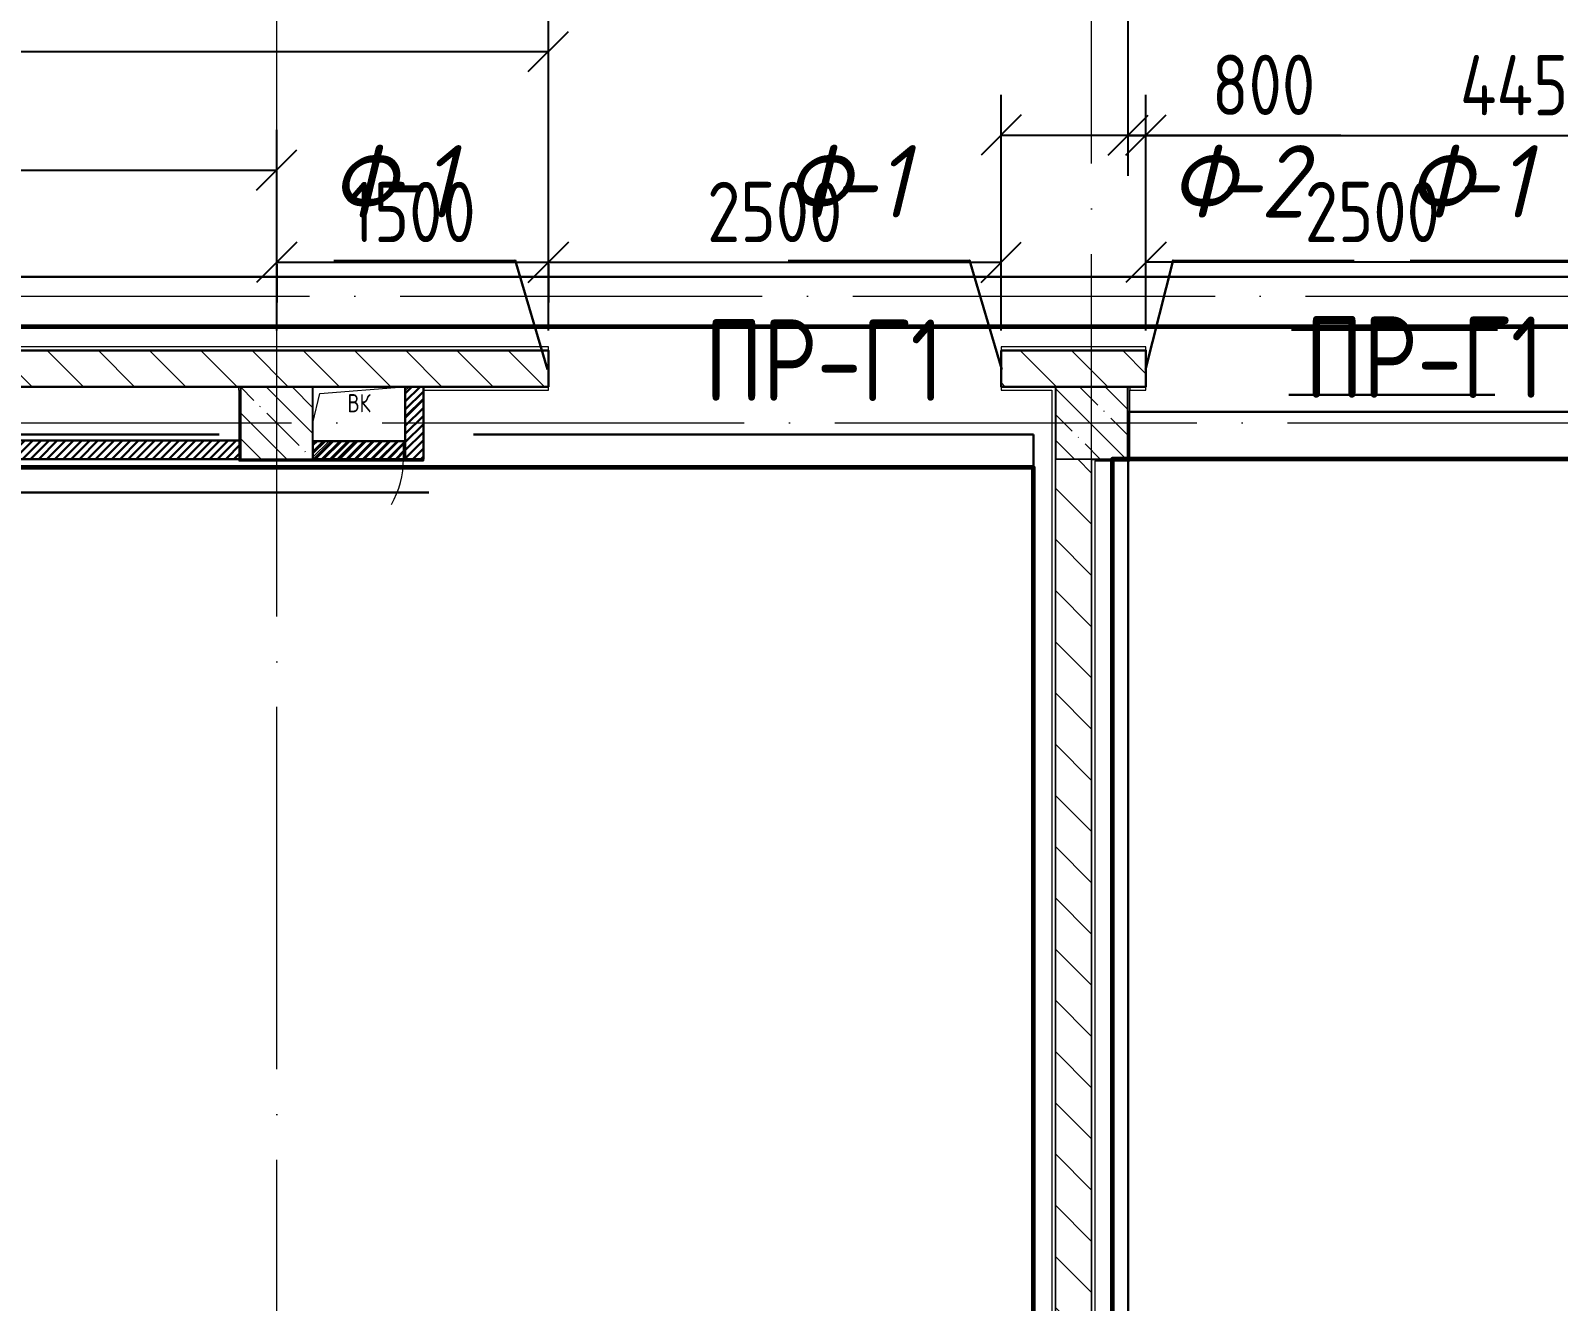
# Model space of a CAD drawing. Header units: millimetres. Extents: x -592259 to 288321, y -552984 to 293768.
# Drawn here: x 11890 to 20328, y 46124 to 53142 of the extents above; entities that cross this region are included whole.
import ezdxf

# ---------------------------------------------------------------- set-up
doc = ezdxf.new("R2010")
doc.units = ezdxf.units.MM
doc.linetypes.add('ADSK_Линия сетки', pattern=[2500, 2000, -250, 0, -250])
doc.layers.get('Defpoints').update_dxf_attribs({"color": 250})
for name, color, linetype, lineweight in [('0) блоки', 6, 'Continuous', 30), ('0.3) ПГП 5 вып', 4, 'Continuous', 30), ('2)Фарх готовы', 3, 'Continuous', 30), ('2)Фархверки', 40, 'Continuous', 30), ('3) Перемычки готовы', 3, 'Continuous', 30), ('4) Штукатурка', 6, 'Continuous', 30), ('4.6) Швы', 6, 'Continuous', 30), ('4.7) Штук. 6 вып.', 6, 'Continuous', 30), ('6.1) Шпаклевка 5 вып.', 160, 'Continuous', 60), ('A-____-____-DIMS', 250, 'Continuous', 9), ('A-DETL-GENF-OTLN', 250, 'Continuous', 5), ('A-DOOR-____-MCUT', 250, 'Continuous', 5), ('A-DOOR-____-OTLN', 250, 'Continuous', 5), ('A-GLAZ-____-OTLN', 250, 'Continuous', 5), ('A-WALL-____-MCUT', 250, 'Continuous', 13), ('A-WALL-____-PATT', 250, 'Continuous', 13), ('A-WALL-FNSH-MCUT', 250, 'Continuous', 13), ('S-COLS-____-MCUT', 250, 'Continuous', 25), ('S-COLS-____-OTLN', 250, 'Continuous', 9), ('S-GRID-____-OTLN', 250, 'Continuous', 9)]:
    doc.layers.add(name, color=color, linetype=linetype, lineweight=lineweight)
doc.styles.add('ISOCPEUR', font='isocpeur.ttf', dxfattribs={"width": 0.8, "height": 100})
doc.styles.add('ISOCPEUR_I', font='isocpeui.ttf', dxfattribs={"width": 0.9, "height": 12.5})
doc.styles.add('ISOCPEUR_I_1', font='ГОСТ тип А.ttf', dxfattribs={"height": 2500})
doc.styles.get("Standard").update_dxf_attribs({"font": 'ГОСТ тип А.ttf'})
doc.dimstyles.new('А3', dxfattribs={"dimtxt": 333, "dimasz": 222, "dimexe": 222, "dimexo": 111, "dimgap": 111, "dimtad": 1, "dimtoh": 1, "dimdec": 0, "dimrnd": 0.0015, "dimzin": 0, "dimdsep": 46, "dimtxsty": 'Standard', "dimblk": 'OBLIQUE', "dimcen": 0, "dimclrd": 7, "dimclre": 7, "dimclrt": 7, "dimadec": 0, "dimazin": 0, "dimtfac": 1, "dimtdec": 0, "dimtofl": 0, "dimtmove": 0, "dimatfit": 3, "dimfxl": 1, "dimtolj": 1, "dimtzin": 0, "dimarcsym": 0})
pattern_1 = [(135, (0, 0), (-141.42136, -141.42136), [])]
pattern_2 = [(45, (0, 0), (-70.71068, 70.71068), [])]

# ---------------------------------------------------------------- blocks, each defined once
blk = doc.blocks.new('BSC_Колонна _Прямоугольная - 400x400-V8-Кладочный план на отм_ 0_000_ Секция 1_')
at = {"layer": 'S-COLS-____-OTLN', "lineweight": 5}
h = blk.add_hatch(dxfattribs=at)
h.set_pattern_fill('FP_15', color=256, style=0, pattern_type=2)
h.set_pattern_definition([(135, (-13249.98, -50975), (-142.5619, -142.5619), []), (135, (-13107.42, -50975), (-142.5619, -142.5619), [252.016, -50.403, 3.353, -47.05])])
h.paths.add_polyline_path([(-200, -200), (200, -200), (200, 200), (-200, 200)])
at = {"layer": 'S-COLS-____-MCUT'}
for p, q in [((200, 200), (-200, 200)), ((-200, 200), (-200, -200)), ((200, -100), (200, 200)), ((200, -200), (200, -100)), ((-200, -200), (200, -200))]:
    blk.add_line(p, q, dxfattribs=at)
blk = doc.blocks.new('_Wn_-As_OpeningMEP_floor__Rectangular - _Wn_-As_OpeningMEP_floor__Rectangular-V6-Кладочный план на отм_ 0_000_ Секция 1_')
at = {"layer": 'A-DETL-GENF-OTLN'}
for p, q in [((-250, -50), (-212.2, 112.2)), ((-212.2, 112.2), (250, 150))]:
    blk.add_line(p, q, dxfattribs=at)
blk = doc.blocks.new('АР_Люк - ЛРС_ВК_500х400_наружный_NCS S 1000-N-42722041-Кладочный план на отм_ 0_000_ Секция 1_')
at = {"layer": 'A-DOOR-____-OTLN'}
h = blk.add_hatch(dxfattribs=at)
h.set_pattern_fill('FP_29', color=256, style=0, pattern_type=2)
h.set_pattern_definition([(45, (125, 0), (-22.6274, 22.6274), [])])
h.paths.add_polyline_path([(375, 50), (-125, 50), (-125, -50), (375, -50)])
at = {"layer": 'A-DETL-GENF-OTLN', "lineweight": 9}
for p, q in [((375, 50), (-125, 50)), ((-125, 50), (-125, -50)), ((375, -50), (375, 50)), ((-125, -50), (375, -50))]:
    blk.add_line(p, q, dxfattribs=at)
at = {"layer": 'A-DOOR-____-MCUT'}
blk.add_arc((375, 50), 500, 150, 180, dxfattribs=at)
blk = doc.blocks.new('_Oblique')
at = {"color": 0, "linetype": 'ByBlock', "lineweight": -2}
blk.add_line((-0.5, -0.5), (0.5, 0.5), dxfattribs=at)
blk = doc.blocks.new('DIMBLOCK289-Кладочный план на отм_ 0_000_ Секция 1_')
at = {"layer": 'A-____-____-DIMS', "color": 7, "lineweight": -2, "transparency": 16777216}
for p, q in [((13250, 51862.2), (14750, 51862.2)), ((13250, 51851.2), (13250, 51640.2)), ((14750, 51851.2), (14750, 51640.2))]:
    blk.add_line(p, q, dxfattribs=at)
at = {"layer": 'Defpoints', "color": 0, "transparency": 16777216}
for p in [(13250, 51962.2), (14750, 51962.2), (14750, 51862.2)]:
    blk.add_point(p, dxfattribs=at)
at = {"layer": 'A-____-____-DIMS', "color": 7, "lineweight": -2, "transparency": 16777216, "xscale": 222, "yscale": 222, "zscale": 222, "rotation": 180}
blk.add_blockref('_Oblique', (13250, 51862.2), dxfattribs=at)
at = {"layer": 'A-____-____-DIMS', "color": 7, "lineweight": -2, "transparency": 16777216, "xscale": 222, "yscale": 222, "zscale": 222}
blk.add_blockref('_Oblique', (14750, 51862.2), dxfattribs=at)
at = {"layer": 'A-____-____-DIMS', "color": 7, "transparency": 16777216, "insert": (14000, 52139.7), "char_height": 333, "width": 2.299, "attachment_point": 5}
blk.add_mtext('\\A1;1500', dxfattribs=at)
blk = doc.blocks.new('DIMBLOCK425-Кладочный план на отм_ 0_000_ Секция 1_')
at = {"layer": 'A-____-____-DIMS', "color": 7, "lineweight": -2, "transparency": 16777216}
for p, q in [((17950, 54564), (17950, 52340.2)), ((22400, 54564), (22400, 52340.2)), ((17950, 52562.2), (22400, 52562.2))]:
    blk.add_line(p, q, dxfattribs=at)
at = {"layer": 'Defpoints', "color": 0, "transparency": 16777216}
for p in [(17950, 54675), (22400, 54675), (22400, 52562.2)]:
    blk.add_point(p, dxfattribs=at)
at = {"layer": 'A-____-____-DIMS', "color": 7, "lineweight": -2, "transparency": 16777216, "xscale": 222, "yscale": 222, "zscale": 222, "rotation": 180}
blk.add_blockref('_Oblique', (17950, 52562.2), dxfattribs=at)
at = {"layer": 'A-____-____-DIMS', "color": 7, "lineweight": -2, "transparency": 16777216, "xscale": 222, "yscale": 222, "zscale": 222}
blk.add_blockref('_Oblique', (22400, 52562.2), dxfattribs=at)
at = {"layer": 'A-____-____-DIMS', "color": 7, "transparency": 16777216, "insert": (20175, 52839.7), "char_height": 333, "width": 2.651, "attachment_point": 5}
blk.add_mtext('\\A1;4450', dxfattribs=at)
blk = doc.blocks.new('*D612')
at = {"layer": 'A-____-____-DIMS', "color": 7, "lineweight": -2, "transparency": 16777216}
for p, q in [((18050, 51486), (18050, 52084.2)), ((20550, 51486), (20550, 52084.2)), ((20550, 51862.2), (18050, 51862.2))]:
    blk.add_line(p, q, dxfattribs=at)
at = {"layer": 'Defpoints', "color": 0, "transparency": 16777216}
for p in [(18050, 51862.2), (18050, 51375), (20550, 51375)]:
    blk.add_point(p, dxfattribs=at)
at = {"layer": 'A-____-____-DIMS', "color": 7, "lineweight": -2, "transparency": 16777216, "xscale": 222, "yscale": 222, "zscale": 222, "rotation": 180}
blk.add_blockref('_Oblique', (18050, 51862.2), dxfattribs=at)
at = {"layer": 'A-____-____-DIMS', "color": 7, "lineweight": -2, "transparency": 16777216, "xscale": 222, "yscale": 222, "zscale": 222}
blk.add_blockref('_Oblique', (20550, 51862.2), dxfattribs=at)
at = {"layer": 'A-____-____-DIMS', "color": 7, "transparency": 16777216, "insert": (19300, 52139.7), "char_height": 333, "attachment_point": 5}
blk.add_mtext('\\A1;2500', dxfattribs=at)
blk = doc.blocks.new('*D613')
at = {"layer": 'A-____-____-DIMS', "color": 7, "lineweight": -2, "transparency": 16777216}
for p, q in [((14750, 51486), (14750, 52084.2)), ((17250, 51486), (17250, 52084.2)), ((14750, 51862.2), (17250, 51862.2))]:
    blk.add_line(p, q, dxfattribs=at)
at = {"layer": 'Defpoints', "color": 0, "transparency": 16777216}
for p in [(17250, 51862.2), (14750, 51375), (17250, 51375)]:
    blk.add_point(p, dxfattribs=at)
at = {"layer": 'A-____-____-DIMS', "color": 7, "lineweight": -2, "transparency": 16777216, "xscale": 222, "yscale": 222, "zscale": 222, "rotation": 180}
blk.add_blockref('_Oblique', (14750, 51862.2), dxfattribs=at)
at = {"layer": 'A-____-____-DIMS', "color": 7, "lineweight": -2, "transparency": 16777216, "xscale": 222, "yscale": 222, "zscale": 222}
blk.add_blockref('_Oblique', (17250, 51862.2), dxfattribs=at)
at = {"layer": 'A-____-____-DIMS', "color": 7, "transparency": 16777216, "insert": (16000, 52139.7), "char_height": 333, "attachment_point": 5}
blk.add_mtext('\\A1;2500', dxfattribs=at)
blk = doc.blocks.new('*D616')
at = {"layer": 'A-____-____-DIMS', "color": 7, "lineweight": -2, "transparency": 16777216}
for p, q in [((8750, 51506), (8750, 52593.2)), ((13250, 51486), (13250, 52593.2)), ((8750, 52371.2), (13250, 52371.2))]:
    blk.add_line(p, q, dxfattribs=at)
at = {"layer": 'Defpoints', "color": 0, "transparency": 16777216}
for p in [(13250, 52371.2), (8750, 51395), (13250, 51375)]:
    blk.add_point(p, dxfattribs=at)
at = {"layer": 'A-____-____-DIMS', "color": 7, "lineweight": -2, "transparency": 16777216, "xscale": 222, "yscale": 222, "zscale": 222, "rotation": 180}
blk.add_blockref('_Oblique', (8750, 52371.2), dxfattribs=at)
at = {"layer": 'A-____-____-DIMS', "color": 7, "lineweight": -2, "transparency": 16777216, "xscale": 222, "yscale": 222, "zscale": 222}
blk.add_blockref('_Oblique', (13250, 52371.2), dxfattribs=at)
at = {"layer": 'A-____-____-DIMS', "color": 7, "transparency": 16777216, "insert": (11000, 52648.7), "char_height": 333, "attachment_point": 5}
blk.add_mtext('\\A1;4500', dxfattribs=at)
blk = doc.blocks.new('*D1896')
at = {"layer": '0) блоки', "color": 7, "lineweight": -2, "transparency": 16777216}
for p, q in [((2800, 51506), (2800, 53247.9)), ((14750, 51506), (14750, 53247.9)), ((2800, 53025.9), (14750, 53025.9))]:
    blk.add_line(p, q, dxfattribs=at)
at = {"layer": 'Defpoints', "color": 0, "transparency": 16777216}
for p in [(14750, 53025.9), (2800, 51395), (14750, 51395)]:
    blk.add_point(p, dxfattribs=at)
at = {"layer": '0) блоки', "color": 7, "lineweight": -2, "transparency": 16777216, "xscale": 222, "yscale": 222, "zscale": 222, "rotation": 180}
blk.add_blockref('_Oblique', (2800, 53025.9), dxfattribs=at)
at = {"layer": '0) блоки', "color": 7, "lineweight": -2, "transparency": 16777216, "xscale": 222, "yscale": 222, "zscale": 222}
blk.add_blockref('_Oblique', (14750, 53025.9), dxfattribs=at)
at = {"layer": '0) блоки', "color": 7, "transparency": 16777216, "insert": (8775, 53303.4), "char_height": 333, "attachment_point": 5}
blk.add_mtext('\\A1;11950', dxfattribs=at)
blk = doc.blocks.new('*D1897')
at = {"layer": '0) блоки', "color": 7, "lineweight": -2, "transparency": 16777216}
for p, q in [((17250, 51486), (17250, 52786.3)), ((18050, 51506), (18050, 52786.3)), ((17250, 52564.3), (18050, 52564.3)), ((18050, 52564.3), (19126.7, 52564.3))]:
    blk.add_line(p, q, dxfattribs=at)
at = {"layer": 'Defpoints', "color": 0, "transparency": 16777216}
for p in [(18050, 52564.3), (18050, 51395), (17250, 51375)]:
    blk.add_point(p, dxfattribs=at)
at = {"layer": '0) блоки', "color": 7, "lineweight": -2, "transparency": 16777216, "xscale": 222, "yscale": 222, "zscale": 222, "rotation": 180}
blk.add_blockref('_Oblique', (17250, 52564.3), dxfattribs=at)
at = {"layer": '0) блоки', "color": 7, "lineweight": -2, "transparency": 16777216, "xscale": 222, "yscale": 222, "zscale": 222}
blk.add_blockref('_Oblique', (18050, 52564.3), dxfattribs=at)
at = {"layer": '0) блоки', "color": 7, "transparency": 16777216, "insert": (18699.4, 52841.8), "char_height": 333, "attachment_point": 5}
blk.add_mtext('\\A1;800', dxfattribs=at)

msp = doc.modelspace()

# ---------------------------------------------------------------- hatches: boundary and pattern name
at = {"layer": '0.3) ПГП 5 вып'}
h = msp.add_hatch(dxfattribs=at)
h.set_pattern_fill('ANSI31', color=256, scale=10)
h.paths.add_polyline_path([(13960, 50775), (14060, 50775), (14060, 51175), (13960, 51175)])
h = msp.add_hatch(dxfattribs=at)
h.set_pattern_fill('ANSI31', color=256, scale=10)
h.paths.add_polyline_path([(8949.9781, 50775), (13049.9781, 50775), (13049.9781, 50877.8729), (8949.9781, 50877.8729)])
h = msp.add_hatch(dxfattribs=at)
h.set_pattern_fill('ANSI31', color=256, scale=10)
h.paths.add_polyline_path([(13960, 50875), (13449.9781, 50875), (13449.9781, 50775), (13960, 50775)])
at = {"layer": 'A-WALL-____-PATT', "lineweight": 15}
h = msp.add_hatch(dxfattribs=at)
h.set_pattern_fill('FP_1', color=5, style=0, pattern_type=2)
h.set_pattern_definition(pattern_1)
h.paths.add_polyline_path([(25229.9781, 51175), (25249.9781, 51175), (25249.9781, 51375), (20550, 51375), (20550, 51175), (23121.2655, 51175)])
h.paths.add_polyline_path([(17959.9781, 51175), (18050, 51175), (18050, 51375), (17250, 51375), (17250, 51175), (17949.9781, 51175)])
h.paths.add_polyline_path([(14750, 51175), (14750, 51375), (8750, 51375), (8750, 51175), (14325.0774, 51175)])
h = msp.add_hatch(dxfattribs=at)
h.set_pattern_fill('FP_6', color=94, style=0, pattern_type=2)
h.set_pattern_definition(pattern_2)
h.paths.add_polyline_path([(14060, 50875), (14060, 51175), (13960, 51175), (13960, 50875)])
for points in [[(17949.9781, 50775), (17959.9781, 50775), (17959.9781, 51175), (17949.9781, 51175), (17949.9781, 50965.4827)], [(17769.9781, 50765), (17959.9781, 50765), (17959.9781, 50775), (17769.9781, 50775)]]:
    msp.add_hatch(color=256, dxfattribs=at).paths.add_polyline_path(points)
h = msp.add_hatch(dxfattribs=at)
h.set_pattern_fill('FP_6', color=94, style=0, pattern_type=2)
h.set_pattern_definition(pattern_2)
h.paths.add_polyline_path([(13949.9781, 50775), (14060, 50775), (14060, 50875), (13449.9781, 50875), (13449.9781, 50775)])
h = msp.add_hatch(dxfattribs=at)
h.set_pattern_fill('FP_1', color=256, style=0, pattern_type=2)
h.set_pattern_definition(pattern_1)
h.paths.add_polyline_path([(17623.6479, 43725), (17750, 43725), (17750, 50775), (17550, 50775), (17550, 43725)])
at = {"layer": 'S-COLS-____-OTLN', "lineweight": 5}
h = msp.add_hatch(dxfattribs=at)
h.set_pattern_fill('FP_8', color=256, style=0, pattern_type=2)
h.set_pattern_definition([(135, (0, 0), (-142.5612, -142.5612), []), (135, (142.56, 0), (-142.5612, -142.5612), [252.016, -50.403, 3.353, -47.05])])
h.paths.add_polyline_path([(17549.9781, 50775), (17949.9781, 50775), (17949.9781, 51175), (17549.9781, 51175)])

# ---------------------------------------------------------------- linework, layer by layer
at = {"layer": '0) блоки'}
for points in [[(2799.9781, 51375), (14750, 51375), (14750, 51175), (2799.9781, 51175)], [(17250, 51375), (18050, 51375), (18050, 51175), (17250, 51175)]]:
    msp.add_lwpolyline(points, close=True, dxfattribs=at)
at = {"layer": '0.3) ПГП 5 вып'}
for points in [[(13960, 50775), (14060, 50775), (14060, 51175), (13960, 51175)], [(8949.9781, 50775), (13049.9781, 50775), (13049.9781, 50877.8729), (8949.9781, 50877.8729)], [(13960, 50875), (13449.9781, 50875), (13449.9781, 50775), (13960, 50775)]]:
    msp.add_lwpolyline(points, close=True, dxfattribs=at)
at = {"layer": '2)Фарх готовы'}
for p, q in [((13565.9866, 51869.8833), (14565.9866, 51869.8833)), ((16074.6318, 51869.8833), (17074.6318, 51869.8833)), ((18200.0829, 51869.8833), (19200.0829, 51869.8833)), ((19508.7273, 51869.8833), (20508.7273, 51869.8833))]:
    msp.add_line(p, q, dxfattribs=at)
for points in [[(14745.3893, 51270.7156), (14565.9866, 51873.0272)], [(17254.0345, 51270.7156), (17074.6318, 51873.0272)], [(18047.6334, 51270.7156), (18200.0829, 51873.0272)]]:
    msp.add_lwpolyline(points, close=True, dxfattribs=at)
at = {"layer": '4) Штукатурка'}
for p, q in [((168.377, 51780.8726), (32309.064, 51780.8726)), ((21255.5124, 51036.9223), (17950.6976, 51036.9223)), ((17950.6976, 51036.9223), (17950.6976, 43793.7697)), ((4767.8733, 50910.65), (12931.5292, 50910.65)), ((14336.6338, 50910.65), (17428.8891, 50910.65)), ((17428.8891, 50910.65), (17428.8891, 43645.2975))]:
    msp.add_line(p, q, dxfattribs=at)
at = {"layer": '4.6) Швы'}
for points in [[(15561.3188, 51780.8726), (16700.0558, 51780.8726)], [(19990.2988, 51488.303), (18852.6891, 51488.303)], [(19976.4654, 51130.0958), (18838.8557, 51130.0958)], [(15360.8386, 50910.65), (16764.2105, 50910.65)]]:
    msp.add_lwpolyline(points, dxfattribs=at)
at = {"layer": '4.7) Штук. 6 вып.'}
msp.add_lwpolyline([(3473.9179, 50591.4548), (14089.345, 50591.4548)], dxfattribs=at)
at = {"layer": '6.1) Шпаклевка 5 вып.'}
msp.add_lwpolyline([(32309.064, 51506.1101), (168.377, 51506.1101), (168.377, 54540.8287), (9100, 54540.8287)], dxfattribs=at)
for points in [[(213.446, 43803.0006), (17429.5358, 43803.0006), (17429.5358, 50729.5073), (213.446, 50729.5073)], [(17864.0818, 43735), (26549.9781, 43735), (26549.9781, 50775), (17864.0818, 50775)]]:
    msp.add_lwpolyline(points, close=True, dxfattribs=at)
at = {"layer": 'A-WALL-____-MCUT', "lineweight": 15}
for p, q in [((8750, 51375), (14750, 51375)), ((14750, 51175), (14750, 51375)), ((17250, 51375), (17250, 51175)), ((18050, 51375), (17250, 51375)), ((18050, 51175), (18050, 51375)), ((13049.9781, 51175), (8749.9781, 51175)), ((13039.9781, 51155), (13039.9781, 51175)), ((14750, 51175), (13449.9781, 51175)), ((14060, 51175), (13960, 51175)), ((13960, 51175), (13960, 50875)), ((14060, 51175), (14060, 51175)), ((14060, 51175), (14060, 50765)), ((14061, 50765), (14061, 51175)), ((17250, 51175), (17959.9781, 51175)), ((18050, 51175), (17959.9781, 51175)), ((17959.9781, 51175), (17959.9781, 51155)), ((13960, 50875), (13449.9781, 50875)), ((13449.9781, 50775), (14060, 50775)), ((14060, 50765), (14061, 50765)), ((17550, 50775), (17550, 43725)), ((17749.9781, 50775), (17550, 50775)), ((17750, 43725), (17750, 50775)), ((17769.9781, 50775), (17769.9781, 50765))]:
    msp.add_line(p, q, dxfattribs=at)
at = {"layer": 'A-WALL-FNSH-MCUT', "lineweight": 15}
for p, q in [((14750, 51395), (2799.9781, 51395)), ((14750, 51375), (14750, 51395)), ((18050, 51395), (17250, 51395)), ((17250, 51395), (17250, 51375)), ((18050, 51375), (18050, 51395)), ((13039.9781, 51155), (13039.9781, 50765)), ((14061, 51155), (14750, 51155)), ((14750, 51155), (14750, 51175)), ((17250, 51175), (17250, 51155)), ((17250, 51155), (17529.9781, 51155)), ((17529.9781, 51155), (17529.9781, 43825.0006)), ((17549.9781, 43825.0006), (17549.9781, 51175)), ((17949.9781, 51175), (17949.9781, 50775)), ((17959.9781, 50765), (17959.9781, 51155)), ((17959.9781, 51155), (18050, 51155)), ((18050, 51155), (18050, 51175)), ((13039.9781, 50765), (14060, 50765)), ((17749.9781, 50775), (17749.9781, 43735)), ((17949.9781, 50775), (17749.9781, 50775)), ((17769.9781, 43735), (17769.9781, 50765)), ((17769.9781, 50765), (17959.9781, 50765))]:
    msp.add_line(p, q, dxfattribs=at)
at = {"layer": 'S-COLS-____-MCUT'}
for p, q in [((17949.9781, 51175), (17549.9781, 51175)), ((17549.9781, 51175), (17549.9781, 50775)), ((17949.9781, 50775), (17949.9781, 51175)), ((17750, 50775), (17949.9781, 50775))]:
    msp.add_line(p, q, dxfattribs=at)
at = {"layer": 'S-COLS-____-OTLN'}
msp.add_line((17549.9781, 50775), (17750, 50775), dxfattribs=at)
at = {"layer": 'S-GRID-____-OTLN', "linetype": 'ADSK_Линия сетки'}
for p, q in [((13250, 39906.0281), (13250, 61202.0051)), ((17750, 39906.0281), (17750, 61202.0051)), ((-3569.5512, 51675.0006), (72376.0288, 51675.0006)), ((-3669.3683, 50975.0006), (71106.0288, 50975.0006))]:
    msp.add_line(p, q, dxfattribs=at)

# ---------------------------------------------------------------- block references
at = {"layer": 'A-DOOR-____-OTLN', "color": 50, "rotation": 180}
msp.add_blockref('АР_Люк - ЛРС_ВК_500х400_наружный_NCS S 1000-N-42722041-Кладочный план на отм_ 0_000_ Секция 1_', (13824.9781, 50825), dxfattribs=at)
at = {"layer": 'A-GLAZ-____-OTLN'}
msp.add_blockref('_Wn_-As_OpeningMEP_floor__Rectangular - _Wn_-As_OpeningMEP_floor__Rectangular-V6-Кладочный план на отм_ 0_000_ Секция 1_', (13699.9781, 51025), dxfattribs=at)
at = {"layer": 'S-COLS-____-OTLN'}
msp.add_blockref('BSC_Колонна _Прямоугольная - 400x400-V8-Кладочный план на отм_ 0_000_ Секция 1_', (13249.9781, 50975), dxfattribs=at)

# ---------------------------------------------------------------- texts
at = {"layer": '2)Фарх готовы', "char_height": 400, "attachment_point": 1, "style": 'ISOCPEUR_I'}
for s, insert, width in [('\\fISOCPEUR|b0|i1|c204|p34|;Ф', (13545.2484, 52508.9362), 312.658125), ('\\fISOCPEUR|b0|i1|c204|p34|;Ф', (13545.2484, 52508.9362), 312.658125), ('-1', (13803.2172, 52508.9362), 384.81), ('\\fISOCPEUR|b0|i1|c204|p34|;Ф', (16053.8936, 52508.9362), 312.658125), ('-1', (16311.8624, 52508.9362), 384.81), ('\\fISOCPEUR|b0|i1|c204|p34|;Ф', (18179.3447, 52508.9362), 312.658125), ('\\fISOCPEUR|b0|i1|c204|p34|;Ф', (18179.3447, 52508.9362), 312.658125), ('-2', (18437.3135, 52508.9362), 448.945), ('\\fISOCPEUR|b0|i1|c204|p34|;Ф', (19487.9891, 52508.9362), 312.658125), ('\\fISOCPEUR|b0|i1|c204|p34|;Ф', (19487.9891, 52508.9362), 312.658125), ('-1', (19745.9579, 52508.9362), 384.81)]:
    msp.add_mtext(s, dxfattribs=dict(at, insert=insert, width=width))
at = {"layer": '2)Фархверки', "insert": (13639.9991, 51133.9554), "char_height": 100, "width": 160.3375, "attachment_point": 1, "style": 'ISOCPEUR'}
msp.add_mtext('ВК', dxfattribs=at)
at = {"layer": '3) Перемычки готовы', "char_height": 450, "width": 333.502, "attachment_point": 1, "style": 'ISOCPEUR_I_1'}
for insert in [(18928.7158, 51562.656), (15613.5455, 51545.998)]:
    msp.add_mtext('ПР-Г1', dxfattribs=dict(at, insert=insert))

# ---------------------------------------------------------------- dimensions: what is measured, and where the dimension line sits
at = {"layer": '0) блоки'}
for base, p1, p2, picture, middle in [((14750, 53025.9335), (2799.9781, 51395), (14750, 51395), '*D1896', (8774.989, 53303.4335)), ((18050, 52564.3159), (17250, 51375), (18050, 51395), '*D1897', (18699.35, 52841.8159))]:
    dim = msp.add_linear_dim(base=base, p1=p1, p2=p2, dimstyle='А3', dxfattribs=at)
    dim.commit()
    dim.dimension.update_dxf_attribs({"geometry": picture, "text_midpoint": middle})
at = {"layer": 'A-____-____-DIMS'}
for base, p1, p2, picture, middle in [((22400, 52562.2023), (17949.9781, 54675), (22400, 54675.0006), 'DIMBLOCK425-Кладочный план на отм_ 0_000_ Секция 1_', (20174.989, 52839.7023)), ((13250, 52371.1926), (8750, 51395), (13250, 51375), '*D616', (11000, 52648.6926)), ((14750, 51862.2023), (13250, 51962.1872), (14750, 51962.1872), 'DIMBLOCK289-Кладочный план на отм_ 0_000_ Секция 1_', (14000, 52139.7023)), ((17250, 51862.2023), (14750, 51375), (17250, 51375), '*D613', (16000, 52139.7023)), ((18050, 51862.2023), (20550, 51375), (18050, 51375), '*D612', (19300, 52139.7023))]:
    dim = msp.add_linear_dim(base=base, p1=p1, p2=p2, dimstyle='А3', dxfattribs=at)
    dim.commit()
    dim.dimension.update_dxf_attribs({"geometry": picture, "text_midpoint": middle})

doc.saveas('drawing.dxf')
